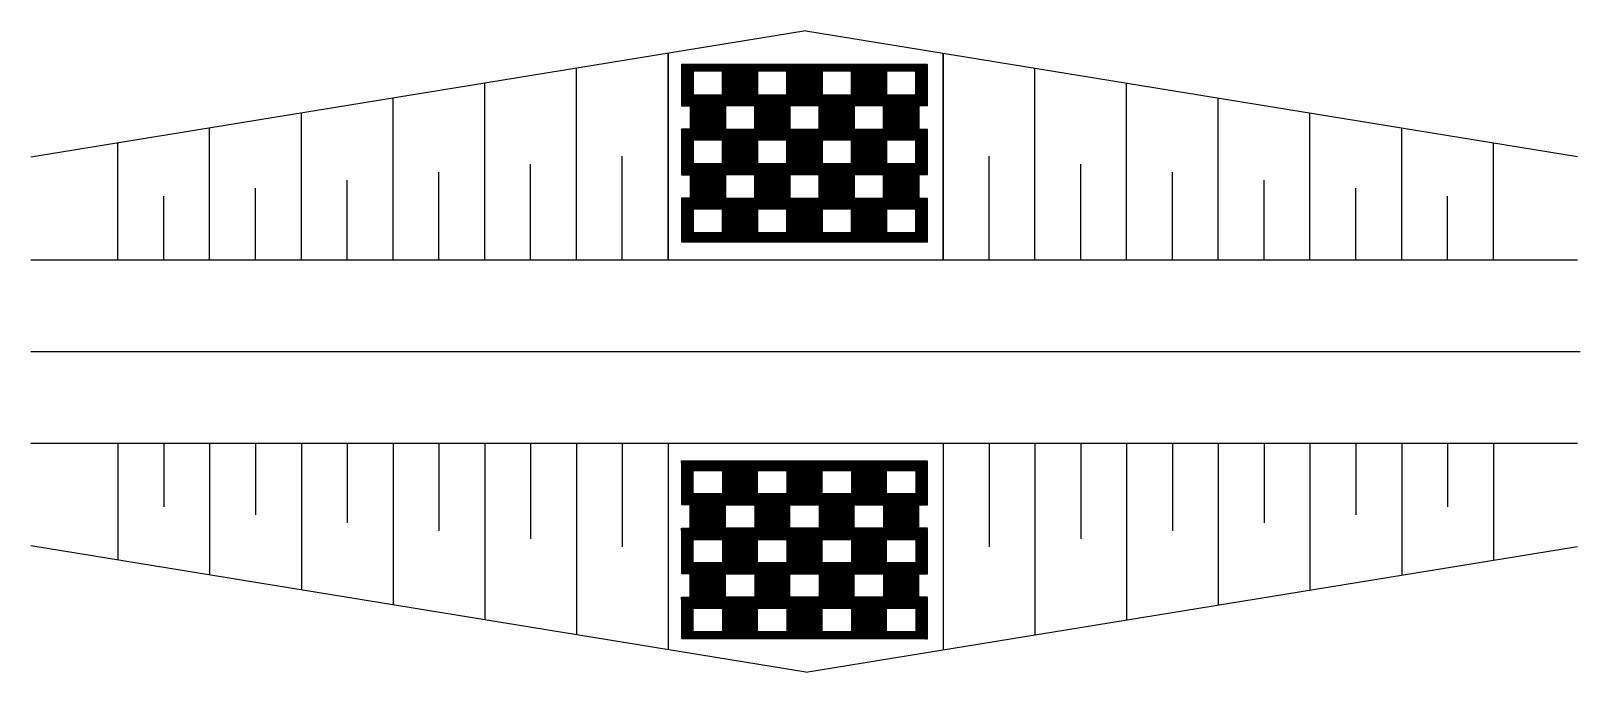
# Model space of a CAD drawing. Header units: metres. Extents: x -1664 to 1715, y -688 to 712.
import ezdxf

# ---------------------------------------------------------------- set-up
doc = ezdxf.new("R2010")
doc.units = ezdxf.units.M
doc.layers.add('2', color=7, linetype='Continuous')

msp = doc.modelspace()

# ---------------------------------------------------------------- hatches: boundary and pattern name
h = msp.add_hatch()
h.set_pattern_fill('SOLID')
h.paths.add_polyline_path([(291.61, 639.47), (-245.14, 639.47), (-245.14, 548.35), (-225.97, 548.35), (-225.97, 497.27), (-245.14, 497.27), (-245.14, 397.75), (-225.97, 397.75), (-225.97, 346.67), (-245.14, 346.67), (-245.14, 250.6), (291.61, 250.6), (291.61, 346.67), (272.44, 346.67), (272.44, 397.75), (291.61, 397.75), (291.61, 497.27), (272.44, 497.27), (272.44, 548.35), (291.61, 548.35)])
h.paths.add_polyline_path([(61.57, 623.65), (125.47, 623.65), (125.47, 572.57), (61.57, 572.57)])
h.paths.add_polyline_path([(55.18, 548.35), (55.18, 497.27), (-8.71, 497.27), (-8.71, 548.35)])
h.paths.add_polyline_path([(-15.1, 572.57), (-79, 572.57), (-79, 623.65), (-15.1, 623.65)])
h.paths.add_polyline_path([(131.86, 548.35), (195.76, 548.35), (195.76, 497.27), (131.86, 497.27)])
h.paths.add_polyline_path([(61.57, 473.05), (125.47, 473.05), (125.47, 421.97), (61.57, 421.97)])
h.paths.add_polyline_path([(-15.1, 473.05), (-15.1, 421.97), (-79, 421.97), (-79, 473.05)])
h.paths.add_polyline_path([(-85.39, 548.35), (-85.39, 497.27), (-149.29, 497.27), (-149.29, 548.35)])
h.paths.add_polyline_path([(202.15, 623.65), (266.05, 623.65), (266.05, 572.57), (202.15, 572.57)])
h.paths.add_polyline_path([(55.18, 397.75), (55.18, 346.67), (-8.71, 346.67), (-8.71, 397.75)])
h.paths.add_polyline_path([(202.15, 473.05), (266.05, 473.05), (266.05, 421.97), (202.15, 421.97)])
h.paths.add_polyline_path([(-155.68, 572.57), (-219.58, 572.57), (-219.58, 623.65), (-155.68, 623.65)])
h.paths.add_polyline_path([(131.86, 397.75), (195.76, 397.75), (195.76, 346.67), (131.86, 346.67)])
h.paths.add_polyline_path([(-85.39, 397.75), (-85.39, 346.67), (-149.29, 346.67), (-149.29, 397.75)])
h.paths.add_polyline_path([(-155.68, 473.05), (-155.68, 421.97), (-219.58, 421.97), (-219.58, 473.05)])
h.paths.add_polyline_path([(61.57, 322.45), (125.47, 322.45), (125.47, 271.37), (61.57, 271.37)])
h.paths.add_polyline_path([(-15.1, 322.45), (-15.1, 271.37), (-79, 271.37), (-79, 322.45)])
h.paths.add_polyline_path([(202.15, 322.45), (266.05, 322.45), (266.05, 271.37), (202.15, 271.37)])
h.paths.add_polyline_path([(-155.68, 322.45), (-155.68, 271.37), (-219.58, 271.37), (-219.58, 322.45)])
h = msp.add_hatch()
h.set_pattern_fill('SOLID')
h.paths.add_polyline_path([(291.61, -616.01), (-245.14, -616.01), (-245.14, -524.89), (-225.97, -524.89), (-225.97, -473.81), (-245.14, -473.81), (-245.14, -374.29), (-225.97, -374.29), (-225.97, -323.21), (-245.14, -323.21), (-245.14, -227.14), (291.61, -227.14), (291.61, -323.21), (272.44, -323.21), (272.44, -374.29), (291.61, -374.29), (291.61, -473.81), (272.44, -473.81), (272.44, -524.89), (291.61, -524.89)])
h.paths.add_polyline_path([(61.57, -600.19), (125.47, -600.19), (125.47, -549.1), (61.57, -549.1)])
h.paths.add_polyline_path([(55.18, -524.89), (55.18, -473.81), (-8.71, -473.81), (-8.71, -524.89)])
h.paths.add_polyline_path([(-15.1, -549.1), (-79, -549.1), (-79, -600.19), (-15.1, -600.19)])
h.paths.add_polyline_path([(131.86, -524.89), (195.76, -524.89), (195.76, -473.81), (131.86, -473.81)])
h.paths.add_polyline_path([(61.57, -449.59), (125.47, -449.59), (125.47, -398.51), (61.57, -398.51)])
h.paths.add_polyline_path([(-15.1, -449.59), (-15.1, -398.51), (-79, -398.51), (-79, -449.59)])
h.paths.add_polyline_path([(-85.39, -524.89), (-85.39, -473.81), (-149.29, -473.81), (-149.29, -524.89)])
h.paths.add_polyline_path([(202.15, -600.19), (266.05, -600.19), (266.05, -549.1), (202.15, -549.1)])
h.paths.add_polyline_path([(55.18, -374.29), (55.18, -323.21), (-8.71, -323.21), (-8.71, -374.29)])
h.paths.add_polyline_path([(202.15, -449.59), (266.05, -449.59), (266.05, -398.51), (202.15, -398.51)])
h.paths.add_polyline_path([(-155.68, -549.1), (-219.58, -549.1), (-219.58, -600.19), (-155.68, -600.19)])
h.paths.add_polyline_path([(131.86, -374.29), (195.76, -374.29), (195.76, -323.21), (131.86, -323.21)])
h.paths.add_polyline_path([(-85.39, -374.29), (-85.39, -323.21), (-149.29, -323.21), (-149.29, -374.29)])
h.paths.add_polyline_path([(-155.68, -449.59), (-155.68, -398.51), (-219.58, -398.51), (-219.58, -449.59)])
h.paths.add_polyline_path([(61.57, -298.99), (125.47, -298.99), (125.47, -247.91), (61.57, -247.91)])
h.paths.add_polyline_path([(-15.1, -298.99), (-15.1, -247.91), (-79, -247.91), (-79, -298.99)])
h.paths.add_polyline_path([(202.15, -298.99), (266.05, -298.99), (266.05, -247.91), (202.15, -247.91)])
h.paths.add_polyline_path([(-155.68, -298.99), (-155.68, -247.91), (-219.58, -247.91), (-219.58, -298.99)])

# ---------------------------------------------------------------- linework, layer by layer
for p, q in [((25.73, 711.73), (-1663.98, 436.33)), ((25.73, 711.73), (1709.56, 437.29)), ((-274.27, 211.73), (-274.27, 662.83)), ((-274.27, 662.83), (-274.27, 211.73)), ((325.73, 211.73), (325.73, 662.83)), ((325.73, 662.83), (325.73, 211.73)), ((-474.27, 211.73), (-474.27, 630.24)), ((525.73, 211.73), (525.73, 630.24)), ((-674.27, 211.73), (-674.27, 597.64)), ((725.73, 211.73), (725.73, 597.64)), ((-874.27, 211.73), (-874.27, 565.04)), ((925.73, 211.73), (925.73, 565.04)), ((-1074.27, 211.73), (-1074.27, 532.44)), ((1125.73, 211.73), (1125.73, 532.44)), ((-1274.27, 211.73), (-1274.27, 499.85)), ((1325.73, 211.73), (1325.73, 499.85)), ((-1474.27, 211.73), (-1474.27, 467.25)), ((1525.73, 211.73), (1525.73, 467.25)), ((-574.27, 211.73), (-574.27, 421.01)), ((-374.27, 211.73), (-374.27, 438.5)), ((425.73, 211.73), (425.73, 438.5)), ((625.73, 211.73), (625.73, 421.01)), ((-974.27, 211.73), (-974.27, 386.03)), ((-774.27, 211.73), (-774.27, 403.52)), ((825.73, 211.73), (825.73, 403.52)), ((1025.73, 211.73), (1025.73, 386.03)), ((-1374.27, 211.73), (-1374.27, 351.05)), ((-1174.27, 211.73), (-1174.27, 368.54)), ((1225.73, 211.73), (1225.73, 368.54)), ((1425.73, 211.73), (1425.73, 351.05)), ((-1474.27, -188.27), (-1474.27, -443.79)), ((-1374.27, -188.27), (-1374.27, -327.59)), ((-1274.27, -188.27), (-1274.27, -476.39)), ((-1174.27, -188.27), (-1174.27, -345.08)), ((-1074.27, -188.27), (-1074.27, -508.98)), ((-974.27, -188.27), (-974.27, -362.57)), ((-874.27, -188.27), (-874.27, -541.58)), ((-774.27, -188.27), (-774.27, -380.06)), ((-674.27, -188.27), (-674.27, -574.18)), ((-574.27, -188.27), (-574.27, -397.55)), ((-474.27, -188.27), (-474.27, -606.78)), ((-374.27, -188.27), (-374.27, -415.04)), ((-274.27, -188.27), (-274.27, -639.37)), ((325.73, -188.27), (325.73, -639.37)), ((425.73, -188.27), (425.73, -415.04)), ((525.73, -188.27), (525.73, -606.78)), ((625.73, -188.27), (625.73, -397.55)), ((725.73, -188.27), (725.73, -574.18)), ((825.73, -188.27), (825.73, -380.06)), ((925.73, -188.27), (925.73, -541.58)), ((1025.73, -188.27), (1025.73, -362.57)), ((1125.73, -188.27), (1125.73, -508.98)), ((1225.73, -188.27), (1225.73, -345.08)), ((1325.73, -188.27), (1325.73, -476.39)), ((1425.73, -188.27), (1425.73, -327.59)), ((1525.73, -188.27), (1525.73, -443.79)), ((25.73, -688.27), (-1663.98, -412.87)), ((25.73, -688.27), (1709.56, -413.83))]:
    msp.add_line(p, q)
for points in [[(-219.58, 572.57), (-155.68, 572.57), (-155.68, 623.65), (-219.58, 623.65)], [(-79, 572.57), (-15.1, 572.57), (-15.1, 623.65), (-79, 623.65)], [(61.57, 572.57), (125.47, 572.57), (125.47, 623.65), (61.57, 623.65)], [(202.15, 572.57), (266.05, 572.57), (266.05, 623.65), (202.15, 623.65)], [(-149.29, 497.27), (-85.39, 497.27), (-85.39, 548.35), (-149.29, 548.35)], [(-8.71, 497.27), (55.18, 497.27), (55.18, 548.35), (-8.71, 548.35)], [(131.86, 497.27), (195.76, 497.27), (195.76, 548.35), (131.86, 548.35)], [(-219.58, 421.97), (-155.68, 421.97), (-155.68, 473.05), (-219.58, 473.05)], [(-79, 421.97), (-15.1, 421.97), (-15.1, 473.05), (-79, 473.05)], [(61.57, 421.97), (125.47, 421.97), (125.47, 473.05), (61.57, 473.05)], [(202.15, 421.97), (266.05, 421.97), (266.05, 473.05), (202.15, 473.05)], [(-149.29, 346.67), (-85.39, 346.67), (-85.39, 397.75), (-149.29, 397.75)], [(-8.71, 346.67), (55.18, 346.67), (55.18, 397.75), (-8.71, 397.75)], [(131.86, 346.67), (195.76, 346.67), (195.76, 397.75), (131.86, 397.75)], [(-219.58, 271.37), (-155.68, 271.37), (-155.68, 322.45), (-219.58, 322.45)], [(-79, 271.37), (-15.1, 271.37), (-15.1, 322.45), (-79, 322.45)], [(61.57, 271.37), (125.47, 271.37), (125.47, 322.45), (61.57, 322.45)], [(202.15, 271.37), (266.05, 271.37), (266.05, 322.45), (202.15, 322.45)], [(-219.58, -247.91), (-155.68, -247.91), (-155.68, -298.99), (-219.58, -298.99)], [(-79, -247.91), (-15.1, -247.91), (-15.1, -298.99), (-79, -298.99)], [(61.57, -247.91), (125.47, -247.91), (125.47, -298.99), (61.57, -298.99)], [(202.15, -247.91), (266.05, -247.91), (266.05, -298.99), (202.15, -298.99)], [(-149.29, -323.21), (-85.39, -323.21), (-85.39, -374.29), (-149.29, -374.29)], [(-8.71, -323.21), (55.18, -323.21), (55.18, -374.29), (-8.71, -374.29)], [(131.86, -323.21), (195.76, -323.21), (195.76, -374.29), (131.86, -374.29)], [(-219.58, -398.51), (-155.68, -398.51), (-155.68, -449.59), (-219.58, -449.59)], [(-79, -398.51), (-15.1, -398.51), (-15.1, -449.59), (-79, -449.59)], [(61.57, -398.51), (125.47, -398.51), (125.47, -449.59), (61.57, -449.59)], [(202.15, -398.51), (266.05, -398.51), (266.05, -449.59), (202.15, -449.59)], [(-149.29, -473.81), (-85.39, -473.81), (-85.39, -524.89), (-149.29, -524.89)], [(-8.71, -473.81), (55.18, -473.81), (55.18, -524.89), (-8.71, -524.89)], [(131.86, -473.81), (195.76, -473.81), (195.76, -524.89), (131.86, -524.89)], [(-219.58, -549.1), (-155.68, -549.1), (-155.68, -600.19), (-219.58, -600.19)], [(-79, -549.1), (-15.1, -549.1), (-15.1, -600.19), (-79, -600.19)], [(61.57, -549.1), (125.47, -549.1), (125.47, -600.19), (61.57, -600.19)], [(202.15, -549.1), (266.05, -549.1), (266.05, -600.19), (202.15, -600.19)]]:
    msp.add_lwpolyline(points, close=True)
for points in [[(-245.14, 548.35), (-225.97, 548.35), (-225.97, 497.27), (-245.14, 497.27)], [(291.61, 548.35), (272.44, 548.35), (272.44, 497.27), (291.61, 497.27)], [(-245.14, 397.75), (-225.97, 397.75), (-225.97, 346.67), (-245.14, 346.67)], [(291.61, 397.75), (272.44, 397.75), (272.44, 346.67), (291.61, 346.67)], [(-1663.98, 211.73), (1709.56, 211.73)], [(-1663.98, -188.27), (1709.56, -188.27)], [(-245.14, -374.29), (-225.97, -374.29), (-225.97, -323.21), (-245.14, -323.21)], [(291.61, -374.29), (272.44, -374.29), (272.44, -323.21), (291.61, -323.21)], [(-245.14, -524.89), (-225.97, -524.89), (-225.97, -473.81), (-245.14, -473.81)], [(291.61, -524.89), (272.44, -524.89), (272.44, -473.81), (291.61, -473.81)]]:
    msp.add_lwpolyline(points)
at = {"layer": '2'}
msp.add_line((-1663.98, 11.73), (1714.71, 11.73), dxfattribs=at)

doc.saveas('drawing.dxf')
